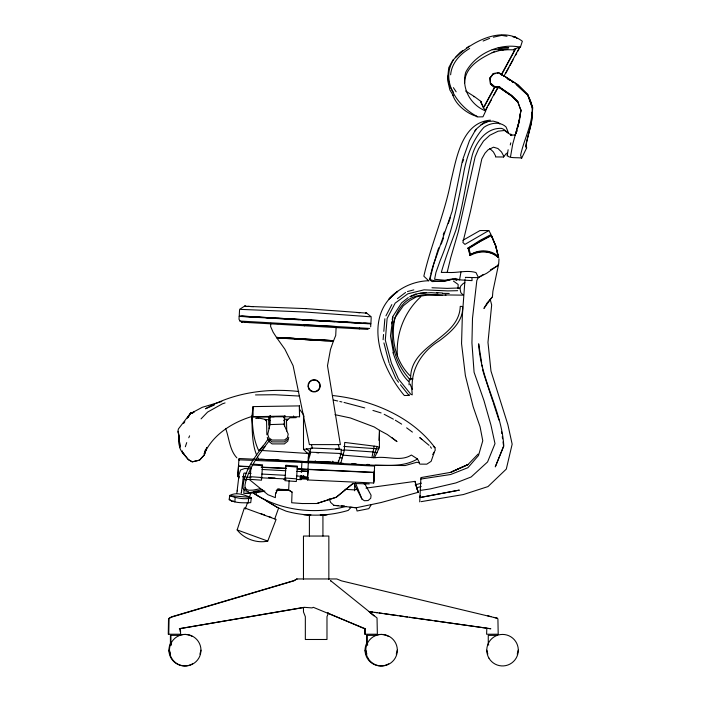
<?xml version="1.0" encoding="UTF-8"?>
<svg xmlns="http://www.w3.org/2000/svg" width="701" height="701" viewBox="0 0 701 701"><rect width="100%" height="100%" fill="white"/><g stroke="black" fill="none" stroke-linecap="round" stroke-linejoin="round"><path stroke-width="1.05" d="M269.622 424.596L283.809 424.149L288.225 434.138L287.366 437.801L284.466 440.044L272.067 440.053L268.877 437.871L267.747 434.208L270.13 424.149L270.13 415.658M283.809 424.149L284.317 424.596L284.317 416.254M307.941 471.536L301.386 471.238L301.921 462.388L255.225 460.469M309.597 455.413L303.498 449.367L303.498 414.694L299.537 409.288M308.317 462.739L374.597 466.086L373.703 483.015L307.406 479.948L308.317 462.739L301.001 462.336M365.344 634.23L365.352 628.762L313.303 607.311L312.033 607.907L304.19 607.311L179.325 628.771L180.446 628.455L180.613 634.23L168.266 634.23L168.529 618.589L172.393 616.591L294.052 580.586L296.97 578.956L336.787 578.956L341.536 580.875L497.377 618.273L497.912 618.948L498.201 634.23L486.608 634.23L486.827 628.271L490.849 628.762L368.901 611.57M365.256 628.455L364.564 628.771L364.555 634.23L377.357 634.23L377.033 617.967L330.504 580.586L330.916 581.068M342.728 455.124L374.492 457.762L379.399 447.431L379.478 430.3L374.211 426.962L350.412 417.971L334.982 414.668M450.69 472.343L420.907 477.591L419.724 501.863M238.515 465.096L237.99 476.733L238.936 458.489L304.085 461.503M269.079 425.183L269.123 416.394L269.123 428.618M373.703 483.015L374.255 471.09M458.042 288.619L458.147 284.475L453.398 281.048M397.336 355.722C395.934 333.65 404.416 311.77 420.784 296.803M304.357 325.755L304.383 324.721M308.116 461.197L308.265 457.017L310.99 448L341.247 449.253L341.159 453.521L338.373 462.458L308.116 461.197L310.841 452.189L341.159 453.521M338.373 462.458L338.452 460.364M238.839 478.284L239.225 476.61M279.717 489.228L277.666 489.14L275.502 493.995L275.37 497.649L267.966 494.722L249.319 479.502L243.343 479.282M287.909 489.613L292.072 492.084L291.677 502.748L302.166 503.537M409.069 384.867L409.253 379.697M239.129 316.659L239.015 319.305L240.101 321.058M370.794 324.177L370.68 326.832M252.027 415.798L253.07 406.606L299.415 405.897L299.537 416.78L251.755 416.762L252.027 415.798C252.518 427.505 253.473 439.527 258.538 450.27L308.317 453.494M237.99 476.733L238.498 466.288L249.363 466.787M301.009 479.65L301.211 475.444L301.009 479.65L296.663 479.449M315.231 460.855L316.65 462.283L340.677 463.58L344.34 450.34L344.699 442.436L377.085 446.484L379.399 447.431M301.369 472.343L301.518 469.206M307.406 479.948L307.923 469.504M239.26 315.494L239.532 310.236M301.079 478.126L301.185 476.023M307.476 478.415L307.853 470.844M370.925 323.021L371.197 317.755M373.773 481.482L374.22 472.57L297.171 469.004M244.036 489.14L243.808 493.434L264.864 491.121M251.317 497.719L250.73 502.652C243.659 502.897 235.37 503.292 229.096 499.699L229.823 495.362C237.166 491.787 244.298 494.941 251.317 497.719L251.177 498.043C244.018 499.69 236.316 498.008 229.472 495.607L250.152 497.36M276.755 490.341L288.637 490.341L289.136 480.746M378.952 440.386L379.478 430.3L387.303 434.506L396.985 441.586L391.929 437.652M517.837 101.785L511.388 95.432L500.006 87.353L494.529 86.433L490.534 83.182L490.481 83.875L495.002 87.397L499.743 86.819M412.346 389.458C410.462 369.033 422.361 351.052 439.378 340.765C450.357 332.449 463.475 321.741 462.634 306.477L460.25 306.381C459.181 339.082 409.945 343.867 410.628 378.75L412.994 379.013L409.296 378.663M465.008 279.55L462.345 315.678L461.556 343.63L465.359 375.473L473.122 406.589L480.054 426.699L482.77 440.798L478.503 455.492L467.926 467.69L450.69 474.498L420.907 479.037M250.932 467.164L250.099 479.353L261.517 480.185L262.56 464.816L253.219 464.132M251.081 464.868L251.142 463.983M270.831 323.24L270.586 326.464L273.136 332.213L276.509 337.426L333.58 340.686L335.718 335.49L336.156 326.517L303.489 324.878M304.243 325.755L304.33 324.721M383.105 339.74L383.543 334.5M383.815 331.354L384.867 318.78M234.8 501.907L235.212 497.465M248.189 503.055L248.592 498.726M499.988 87.607L511.467 95.275L517.811 101.557L520.913 110.504L518.039 127.012M448.29 75.349L447.72 80.624L449.858 89.938L453.214 95.502M241.635 490.928L241.302 493.057L243.703 473.841L244.044 473.061L246.743 473.236M531.656 114.377L531.893 112.283M236.868 492.996L239.094 474.419L240.548 469.985L244.71 468.522L251.203 468.873M392.946 317.106L390.475 335.919L393.454 352.734M510.687 134.864L510.801 134.057L510.661 134.758L515.007 135.197L516.996 130.631M510.687 135.056L510.801 134.285L510.661 135.258M464.64 82.928C464.833 66.393 481.403 57.832 494.424 51.655M520.913 109.917L519.511 120.186L515.358 134.688M520.948 110.145L518.039 126.758M471.904 277.508L472.053 280.637L459.558 279.848L455.3 278.437L444.793 280.242L434.594 279.296L435.943 272.479L440.202 260.465C451.803 232.907 457.919 203.658 463.422 174.409C466.349 157.322 472.176 140.428 483.909 127.319C490.385 122.798 499.936 121.168 506.034 126.942C511.125 138.807 506.569 129.475 501.355 128.371C486.371 127.731 475.997 141.909 472.299 155.044C466.086 179.947 463.308 205.612 455.869 230.226C450.708 244.185 445.328 258.117 441.297 272.452L447.168 272.356L450.673 257.915L458.34 231.663L475.129 156.901L478.538 148.901L483.524 141.032L489.824 135.249L498.148 131.183L504.492 130.482L511.861 135.635M489.833 148.507L493.443 151.994L495.616 156.043L495.476 156.936L503.546 156.998L503.704 156.043L501.522 151.994L497.92 148.507L493.504 147.192L488.089 149.821L484.987 153.212L481.824 158.864L470.476 211.395L462.879 242.458L464.938 244.386L488.825 230.55L491.068 234.59L479.712 240.566L468.119 248.023L469.048 251.265M391.57 323.844L391.894 321.803M392.218 319.761L392.709 316.694L401.62 302.832L408.271 297.601M237.262 491.015L237.385 490.271M507.629 153.151C504.904 159.407 518.582 156.971 521.658 158.163L526.696 147.832L525.873 146.675L526.363 142.601L531.411 123.026L532.742 107.7L527.827 94.679L517.776 84.681L498.788 72.632L493.451 73.5L490.139 77.802L490.481 84.129L494.249 87.073M508.137 149.751L507.138 155.929M371.88 457.744L374.194 446.134M430.423 275.852L429.731 279.445C436.486 282.004 443.917 281.609 450.717 279.454M498.42 265.144L492.899 291.23L492.461 296.576L483.918 308.431L487.256 302.736L492.067 297.39M450.629 74.788C451.567 63.3 460.014 54.003 469.661 48.5M248.583 491.716L244.921 490.726L242.967 488.422C243.449 470.949 255.567 456.167 265.574 442.699M246.042 480.106L244.956 485.092L245.184 488.089M430.773 274.065L431.194 272.102M465.368 277.938L465.499 277.368L478.275 277.657L483.357 274.389M510.275 144.941L510.757 142.864M288.733 437.301L287.76 441.139L284.457 443.899L272.119 443.899L268.527 441.201M460.978 271.997L459.558 279.848L455.808 279.41M519.511 119.617L512.72 144.117L510.53 156.674M199.908 654.129L200.968 650.186M396.267 654.129L397.327 650.186M517.242 654.129L518.302 650.186M205.191 450.173L204.149 454.038C212.718 434.699 232.171 422.537 251.755 416.517C252.395 429.415 251.703 443.085 256.689 455.221M369.664 328.454L359.578 327.875L359.298 328.9L368.034 329.391M419.741 497.368L420.25 495.537M373.361 457.753L377.085 446.484M435.286 258.809L431.404 271.121M435.584 257.802L437.398 251.799M520.326 47.44L522.35 41.245C501.11 24.991 469.486 42.884 453.897 59.243C439.702 80.317 457.332 106.184 477.013 116.392C468.014 114.184 456.053 105.422 452.758 94.915M237.157 529.912L244.377 507.875L276.089 519.45L267.756 541.084C256.846 543.573 243.895 538.841 237.157 529.912L267.756 541.084M185.336 446.756L186.711 442.611M442.392 241.1L443.435 238.007M448.307 223.584L450.401 217.398M245.254 509.066L247.348 503.064M249.433 497.07L251.177 492.067M333.361 341.256L331.214 341.124L331.407 340.555L294.35 338.969L294.113 338.399L285.228 337.978L285.158 338.425L305.049 339.021L305.18 339.599L333.361 341.256L330.469 349.51L327.49 365.729L340.371 444.609L309.395 444.609L293.114 365.729L284.895 349.229L276.851 337.935L277.035 337.444L333.58 340.686L325.115 340.765L276.851 337.935L278.393 337.698M437.696 250.792L438.73 247.83M443.225 234.993L444.268 232.031M434.147 452.706L431.124 461.328L426.795 464.167L419.846 464.115L418.847 462.476M274.766 518.863L278.665 507.892M292.072 492.084L287.909 489.675L277.666 489.184L275.502 493.995M245.998 480.299C250.047 467.988 256.943 456.772 265.004 446.695M441.253 244.062L442.007 242.09M328.48 612.884L326.981 616.67L326.981 639.487L305.338 639.487L305.338 616.67L303.472 611.938L303.472 607.601M503.607 446.099L495.274 466.892L503.8 446.064C501.767 410.584 480.606 379.495 478.66 343.805L481.648 362.943M445.117 294.919L463.3 295.147L460.829 292.676L459.917 288.129L460.829 285.912L463.3 283.441A6.765 6.765 0 0 1 464.938 282.766M188.771 437.774L189.594 435.838M462.406 162.466L463.659 159.548M515.323 134.61L516.996 130.868M485.846 110.732L482.954 116.813L477.013 116.927M478.275 277.657L476.838 280.444L472.492 318.359L471.931 342.947L474.078 372.257L483.953 400.543L490.945 425.069L494.994 443.654L487.572 461.95L471.16 476.969L455.86 482.936L430.072 488.956L420.206 490.428M385.936 315.853L391.841 304.584M483.261 108.007L494.731 86.854M501.504 74.35L515.577 48.413M484.303 106.605L494.731 87.371M501.504 74.858L515.577 48.904M485.644 110.346L487.195 107.49M488.229 105.588L491.34 99.875M493.916 95.134L498.569 86.573M505.798 73.254L508.926 67.506M509.934 65.649L513.062 59.892M515.621 55.186L516.69 53.223M517.688 51.383L519.756 47.58M503.756 76.505L519.756 47.081C499.322 42.901 475.383 53.819 465.683 72.361C461.354 88.203 470.275 104.537 485.127 110.758L498.06 86.977M453.118 59.716L448.745 67.708L447.72 77.092L449.621 85.356M371.337 504.58L368.796 508.663L357.046 511.003L356.283 507.752L333.983 505.386L330.644 502.433L329.207 498.726M187.868 417.428L190.847 412.933L193.949 412.162M265.548 442.717L267.992 439.106M270.016 439.737L261.613 450.69M183.636 423.457L184.836 421.704M187.842 417.323L190.847 412.933M187.211 418.331L190.803 413.117L193.879 412.258M269.07 419.671C264.698 420.127 260.439 417.314 255.769 418.523M284.615 419.268L284.624 416.052M498.577 264.321L497.202 266.1L490.402 269.876M489.78 78.442L493.302 73.929L495.204 73.693M503.546 156.998L506.508 153.212M296.576 579.49L297.005 578.956L293.763 580.875L170.658 617.379L169.09 618.571L168.766 634.23M258.976 450.752L263.041 445.985M286.735 431.071L286.507 420.74L289.863 417.778L296.208 417.647M432.692 454.563L435.225 450.261L434.997 447.737C411.583 416.184 371.031 399.684 332.765 395.539M286.507 420.74L287.857 419.189L284.632 419.242L284.615 426.155M474.796 131.166L476.102 129.676M351.096 507.331L348.231 510.407C328.059 516.365 306.363 516.83 286.061 511.152L277.596 507.559L252.229 492.409M455.273 57.491L460.285 52.295L462.958 50.446M201.056 418.865L207.619 412.065L222.515 403.758L225.065 402.926M478.064 454.099L467.926 464.605L451.646 471.913M490.726 235.343L467.865 248.294L468.873 248.487L480.316 241.433L491.524 235.545L495.721 245.963L498.586 256.838C491.129 249.284 478.213 249.118 469.836 255.12L470.24 255.479C479.125 250.45 491.235 250.52 498.823 257.863M287.76 439.159L284.457 441.91L272.119 441.902L268.527 439.212M353.085 483.48L336.331 497.246L316.852 503.511L302.105 503.528M397.406 298.661L405.59 292.448M269.622 417.778L270.13 417.402M466.524 47.983L469.206 46.135M244.535 306.153L245.744 306.223L244.535 306.153L239.584 309.334L305.224 312.024L371.25 316.852L366.693 313.128L365.545 313.067L366.693 313.128M462.853 240.32L480.027 230.55L488.825 230.55M498.183 87.704L500.006 88.011L511.388 95.818L517.837 102.153L520.948 110.478M499.988 88.019L511.467 95.914L517.811 102.171M483.094 41.017L489.596 38.397M481 124.769L487.826 121.588M450.349 472.395L468.031 464.509L451.654 471.904M410.103 296.505L416.061 293.868M214.199 405.09L205.437 408.771C233.617 392.648 266.827 387.942 298.801 391.5M305.417 477.346L307.038 476.671M409.989 296.847L418.234 293.526L430.984 292.65L437.923 293.123M519.756 47.081L513.78 49.307L514.508 49.797L492.19 49.648M515.77 49.061L513.78 49.797L514.508 49.797M316.729 503.511L336.182 497.246L352.936 483.471L369.234 483.935M221.814 401.515L202.239 407.316L191.469 413.082L193.537 412.477L190.427 413.318L178.457 428.898L178.036 430.545L180.148 446.975L178.238 431.352C179.859 438.572 176.932 448.552 183.872 453.608M269.622 420.653L270.13 420.504M349.904 507.252L356.283 507.752L381.16 502.512L418.243 492.304L415.001 481.377L365.983 488.124M415.001 481.377L417.27 489.692L416.149 485.924M492.137 52.663L501.311 50.016L507.708 49.456M374.904 465.254L405.152 465.552L416.815 462.266L419.505 462.73L417.507 458.971C404.416 466.813 389.073 465.429 374.404 465.254L258.538 459.146L257.618 457.183M498.464 50.332L501.565 49.482M415.15 484.864L421.432 483.182M417.025 487.668L421.213 486.547M407.465 291.546L413.8 289.881M346.215 506.394C316.3 514.385 283.046 511.178 256.294 494.985L256.294 491.813M260.746 488.632L253.035 490.122L248.925 490.236L246.007 489.464L246.726 489.92L244.938 487.808L246.472 489.622M262.673 489.727L253 491.594M493.373 37.206L501.583 35.365L506.989 36.268M303.498 449.367L311.63 448.474M514.928 37.022L515.612 36.899M233.617 501.049L231.943 501.338L229.42 499.278M179.947 628.578L303.997 607.495M442.734 295.463L426.786 295.182L416.464 296.803L409.962 300.449L403.373 305.706L395.066 317.614C390.308 337.4 395.224 361.19 409.989 375.666M490.437 120.178C461.486 122.316 456.377 159.136 450.909 181.261C444.793 213.717 431.15 244.062 423.842 276.194L428.828 280.908M264.636 491.322L245.876 493.539M421.099 501.653L463.379 494.547L487.992 486.582L506.297 469.083L512.159 444.18L507.875 424.666L490.989 371.101L487.975 342.342L491.673 304.944L490.201 299.292M357.676 489.272L353.523 489.841L345.058 489.333M495.204 73.439L493.302 73.675L489.78 78.188L490.481 84.129M497.097 73.211L498.989 72.974M497.841 87.31L499.743 87.073M458.244 288.023L447.08 288.374L431.982 287.76M428.513 280.742C413.467 281.206 399.141 287.848 389.037 299.012L397.66 291.344C361.874 317.185 381.213 368.235 404.328 395.504L409.042 395.452M307.502 453.267L310.201 452.995M420.083 293.158L426.138 292.624M322.591 514.92L327.323 514.613L320.339 514.92L327.323 514.613M255.725 416.683L285.552 416.035M253.534 306.617L250.87 306.521L305.82 308.606M255.506 394.926L274.783 394.733L299.169 396.047M501.311 47.878L508.777 47.843L500.26 47.887M276.159 490.349L288.637 490.341M501.995 49.806L503.406 49.806L498.131 47.905M473.631 96.668L474.524 96.668L481.526 101.882L480.632 101.882M335.569 449.131L339.503 449.131L338.32 444.609M375 457.771C387.031 455.738 400.516 462.012 411.382 455.037L417.507 458.971M179.719 635.36L170.413 635.36L170.413 644.938L171.465 644.938M376.078 635.36L366.553 635.36L366.553 644.938L367.079 644.938M497.053 635.36L488.264 635.36L488.264 644.938L488.79 644.938M367.815 644.938L367.289 644.938L367.289 635.36M251.755 416.762L274.117 416.78M365.931 483.953L364.108 483.883M457.797 288.093L459.917 288.129M447.168 272.356C456.807 273.346 466.489 269.727 475.97 272.549L478.45 277.552L486.862 273.153L497.92 265.372L498.656 264.154L499.007 258.914M442.585 293.368L449.227 293.447M457.639 290.678L447.746 290.915L424.044 289.828L407.78 293.833L395.171 303.121L387.118 318.508L385.296 340.116L391.421 363.153L398.448 378.969L410.821 394.304L412.223 394.856L411.776 388.538L410.199 384.122M276.509 337.426L279.156 337.584L279.016 338.066L285.228 337.978L281.18 337.716M308.309 478.038L299.844 477.723M242.441 476.741L245.429 476.855M268.597 477.714L275.037 477.951M299.862 478.871L308.221 479.177M339.196 457.771L342.211 457.893M315.546 461.512L330.89 462.143M253.008 460.382L238.875 459.803L239.532 459.847M310.911 514.92L303.603 514.613L309.597 514.92M340.046 454.134L343.201 454.274M306.258 461.6L317.115 462.099M321.452 462.301L330.145 462.704M336.655 463.01L343.175 463.308M351.858 463.712L356.204 463.913M367.061 464.412L369.225 464.518M238.498 466.051L250.099 466.586M261.315 467.111L286.306 468.268M297.145 468.767L374.22 472.334M261.315 467.348L286.306 468.505M301.448 470.792L307.853 471.081M246.682 477.136L251.028 477.337M260.807 477.793L285.798 478.949M369.515 323.433L370.084 323.468L363.723 323.1M300.606 477.521L308.256 477.889M276.352 323.511L278.376 323.617M299.537 416.745L299.415 405.897M260.702 459.26L265.031 459.479M275.835 460.031L279.077 460.198M283.809 479.405L285.964 479.519M333.983 505.386L338.189 505.596M341.343 505.754L344.498 505.92M241.468 316.116L370.899 323.45M365.23 323.398L367.911 323.547M370.811 323.88L239.146 316.361M341.212 450.173L344.34 450.34M244.78 306.171L251.037 306.53M366.167 313.102L305.592 308.58M239.243 315.923L249.205 316.493M249.836 316.58L359.464 322.837M242.187 316.361L250.231 316.817M244.912 322.355L241.346 322.162L241.959 322.197M262.025 469.46L285.842 470.757M296.663 471.344L302.078 471.633M248.908 473.35L251.063 473.464M261.859 474.051L285.605 475.339M296.392 475.926L305.128 476.68L302.946 475.699L303.796 476.68M442.384 293L436.539 292.65M253.771 317.027L261.35 317.457M265.679 317.702L274.336 318.201M277.587 318.385L286.245 318.876M290.573 319.13L299.231 319.621M302.473 319.805L311.156 320.304M315.503 320.55L323.1 320.988M327.446 321.233L335.043 321.671M339.389 321.917L348.082 322.416M351.332 322.6L358.097 322.986M359.595 327.884L239.838 321.04M249.416 322.618L359.333 328.9M248.014 306.346L251.203 306.539M244.851 322.346L249.503 322.626M359.744 312.734L357.326 312.55M343.972 449.946L372.879 451.943L377.12 452.758M316.677 452.75L318.815 452.899M343.735 446.414L378.855 448.903M285.912 466.191L297.329 467.024M252.123 464.947L262.498 465.701M285.105 478.012L296.523 478.844M250.283 476.689L261.692 477.521M446.038 295.174C431.343 294.49 414.422 292.028 403.277 303.962C384.166 325.544 391.763 360.577 410.339 379.916M369.471 611.596L372.722 612.061M374.895 612.367L377.059 612.674M379.223 612.981L382.483 613.436M384.647 613.743L397.66 615.583M399.824 615.89L407.421 616.968M409.586 617.274L432.359 620.49M434.524 620.797L486.573 628.157M333.518 400.061L337.724 401.007M339.819 401.489L341.922 401.962M344.025 402.435L364.757 407.929M487.528 615.723L490.893 616.591M497.36 618.264L493.925 617.379M513.062 36.899L515.498 37.591M283.809 420.504L284.317 420.653M372.932 410.427L381.107 412.933M261.14 513.719L264.715 515.025M268.641 516.453L271.559 517.522M409.586 395.04L408.184 394.47L400.402 384.761M327.376 612.884L364.564 628.771M384.183 414.309L393.392 419.18M395.32 420.223L401.655 424.149M254.016 493.539L257.644 495.695M266.713 501.092L277.596 507.559M465.622 91.025L474.524 96.668M481.526 101.882L480.632 101.33L485.127 110.758M526.696 147.832L525.873 146.877C528.133 130.036 538.053 112.397 528.203 96.186M354.005 483.69L361.996 499.103L364.336 500.716L368.148 500.549L370.741 498.227L371.066 495.186L364.573 483.453M408.63 381.502C400.639 373.835 396.547 362.811 392.954 352.55M412.407 432.096L406.641 427.838M283.809 417.402L284.317 417.778M433.314 446.458L434.997 447.737M499.743 73.561L502.004 75.322M429.065 445.328L419.724 437.599L421.923 439.501M516.304 37.819L517.224 38.564M490.534 83.84L494.529 87.09M369.821 612.455L374.01 615.89M306.512 448.736L310.341 452.206M498.069 257.469C490.779 249.968 478.406 249.793 469.836 255.12L469.249 252.229M527.827 95.187L516.015 84.181L527.783 95.248M266.573 421.17L265.153 419.68L266.573 421.187L266.871 434.769M499.839 123.937L498.648 122.64L493.04 121.08L484.698 121.878L475.83 129.422L469.442 140.699L462.529 160.152L452.127 211.29L433.639 264.356L429.801 279.892L432.096 281.583L445.1 281.11L452.706 279.235L456.921 280.251L456.614 279.857M236.877 457.849C229.429 449.919 229.306 438.195 225.599 428.416M396.6 379.723L398.501 382.238M430.379 446.73L431.439 448.254M453.398 87.678L456.141 91.805M449.858 86.389L453.416 92.392M521.395 157.699L521.658 158.163L520.589 155.263C523.954 139.192 532.611 124.366 532.366 107.533L527.783 94.644L517.759 84.777L503.695 75.594M179.666 447.667L178.334 431.807M333.606 463.203L332.747 461.205M481.079 102.828L483.331 107.533M389.528 363.924L395.969 378.882M355.442 482.884L361.996 499.103M468.873 248.487L470.546 254.507M468.119 248.023L470.24 255.479M528.133 96.23L532.006 107.104M483.313 372.459L492.934 401.655M493.267 402.681L498.946 420.074M267.274 437.371L268.211 440.246M486.774 650.186L487.826 654.129M365.791 650.186L366.851 654.129M365.055 650.186L366.115 654.129M169.44 650.186L170.492 654.129M168.915 650.186L169.975 654.129M311.446 444.609L312.392 448.228M383.929 342.903L389.099 362.925M303.498 414.694L303.927 416.806M481.981 365.072L482.314 367.201M482.647 369.322L482.98 371.451M501.513 431.457L501.811 433.551M502.267 436.688L502.564 438.782M503.011 441.91L503.458 445.047M179.955 628.447L180.043 631.338M293.57 415.965L293.605 417.586M258.336 416.736L258.371 418.357M354.671 484.435L354.671 490.788M328.848 579.412L328.848 536.046L303.472 536.046L303.472 579.412M322.933 515.366L322.933 536.046M309.395 515.366L309.395 536.046M270.13 415.754L270.13 417.656M253.07 406.606L253.07 416.736M170.93 635.36L170.93 644.938M388.704 663.838A15.764 15.764 0 0 1 367.166 642.3M374.755 635.632A15.764 15.764 0 0 1 388.704 636.534M192.565 663.838A15.764 15.764 0 0 1 171.035 642.3M178.615 635.632A15.764 15.764 0 0 1 192.565 636.534M285.973 465.298L284.921 480.676L296.339 481.508L297.39 466.13L285.973 465.298M206.664 447.834L204.377 454.87L199.575 460.128L192.223 461.845L188.367 459.637L182.085 451.672L182.488 450.971L182.374 452.715L188.367 459.637L192.267 461.828L199.496 460.154L204.333 454.879L206.637 447.834M459.19 490.148L421.073 497.333L459.19 490.148M509.855 80.212L507.217 78.512L509.855 80.212M513.377 82.481L511.616 81.342L513.369 82.481M495.695 245.762L491.34 235.589L495.721 245.963L498.174 256.435L495.695 245.762M418.243 492.304L417.603 490.49L418.243 492.304M309.088 388.74A5.81 5.81 0 0 0 319.148 388.74A5.81 5.81 0 0 0 314.118 380.03A5.81 5.81 0 0 0 309.088 388.74M308.799 388.906A6.143 6.143 0 0 0 319.437 388.906A6.143 6.143 0 0 0 314.118 379.697A6.143 6.143 0 0 0 308.799 388.906M488.886 658.064A15.764 15.764 0 0 0 516.19 658.064A15.764 15.764 0 0 0 502.538 634.423A15.764 15.764 0 0 0 488.886 658.064M367.902 658.064A15.764 15.764 0 0 0 395.215 658.064A15.764 15.764 0 0 0 381.563 634.423A15.764 15.764 0 0 0 367.902 658.064M171.552 658.064A15.764 15.764 0 0 0 198.856 658.064A15.764 15.764 0 0 0 185.204 634.423A15.764 15.764 0 0 0 171.552 658.064"/></g></svg>
